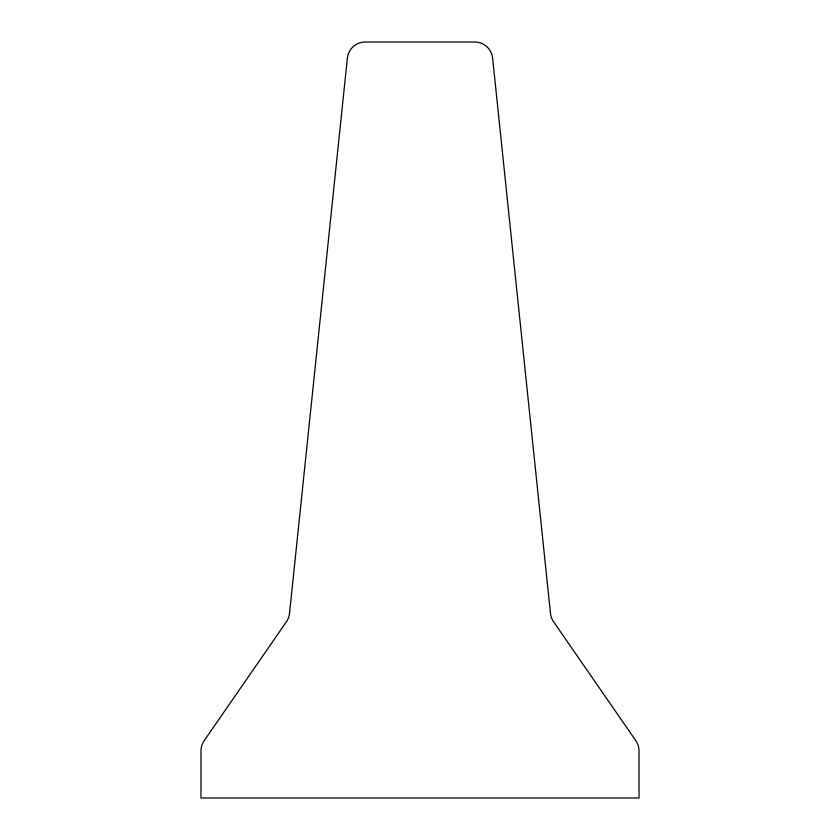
<?xml version="1.0" encoding="UTF-8"?>
<svg xmlns="http://www.w3.org/2000/svg" width="840" height="840" viewBox="0 0 840 840"><rect width="100%" height="100%" fill="white"/><g stroke="black" fill="none" stroke-linecap="round" stroke-linejoin="round"><path stroke-width="1.26" d="M347.382 58.086L289.527 613.4A17.945 17.945 0 0 1 286.43 621.747L204.183 740.67A17.945 17.945 0 0 0 200.991 750.887L200.991 798L639.009 798L639.009 750.887A17.945 17.945 0 0 0 635.817 740.67L553.571 621.747A17.945 17.945 0 0 1 550.473 613.4L492.618 58.086A17.945 17.945 0 0 0 474.768 42L365.232 42A17.945 17.945 0 0 0 347.382 58.086"/></g></svg>
